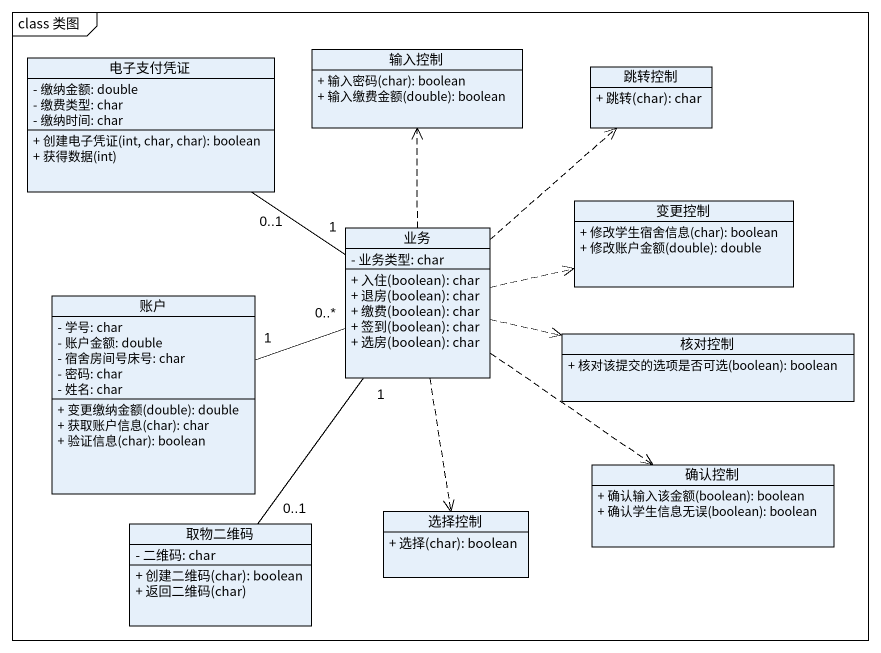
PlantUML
@startuml
mainframe class 类图
hide circle
hide empty members
skinparam classAttributeIconSize 0
class 电子支付凭证 {
  - 缴纳金额: double
  - 缴费类型: char
  - 缴纳时间: char
  + 创建电子凭证(int, char, char): boolean
  + 获得数据(int)
}
class 输入控制 {
  + 输入密码(char): boolean
  + 输入缴费金额(double): boolean
}
class 跳转控制 {
  + 跳转(char): char
}
class 业务 {
  - 业务类型: char
  + 入住(boolean): char
  + 退房(boolean): char
  + 缴费(boolean): char
  + 签到(boolean): char
  + 选房(boolean): char
}
class 变更控制 {
  + 修改学生宿舍信息(char): boolean
  + 修改账户金额(double): double
}
class 账户 {
  - 学号: char
  - 账户金额: double
  - 宿舍房间号床号: char
  - 密码: char
  - 姓名: char
  + 变更缴纳金额(double): double
  + 获取账户信息(char): char
  + 验证信息(char): boolean
}
class 核对控制 {
  + 核对该提交的选项是否可选(boolean): boolean
}
class 确认控制 {
  + 确认输入该金额(boolean): boolean
  + 确认学生信息无误(boolean): boolean
}
class 取物二维码 {
  - 二维码: char
  + 创建二维码(char): boolean
  + 返回二维码(char)
}
class 选择控制 {
  + 选择(char): boolean
}
业务 "1" -up- "0..1" 电子支付凭证
业务 .up.> 输入控制
业务 .up.> 跳转控制
业务 .right.> 变更控制
业务 .right.> 核对控制
业务 ..> 确认控制
业务 "1" -- "0..1" 取物二维码
业务 ..> 选择控制
账户 "1" -right- "0..*" 业务
@enduml
